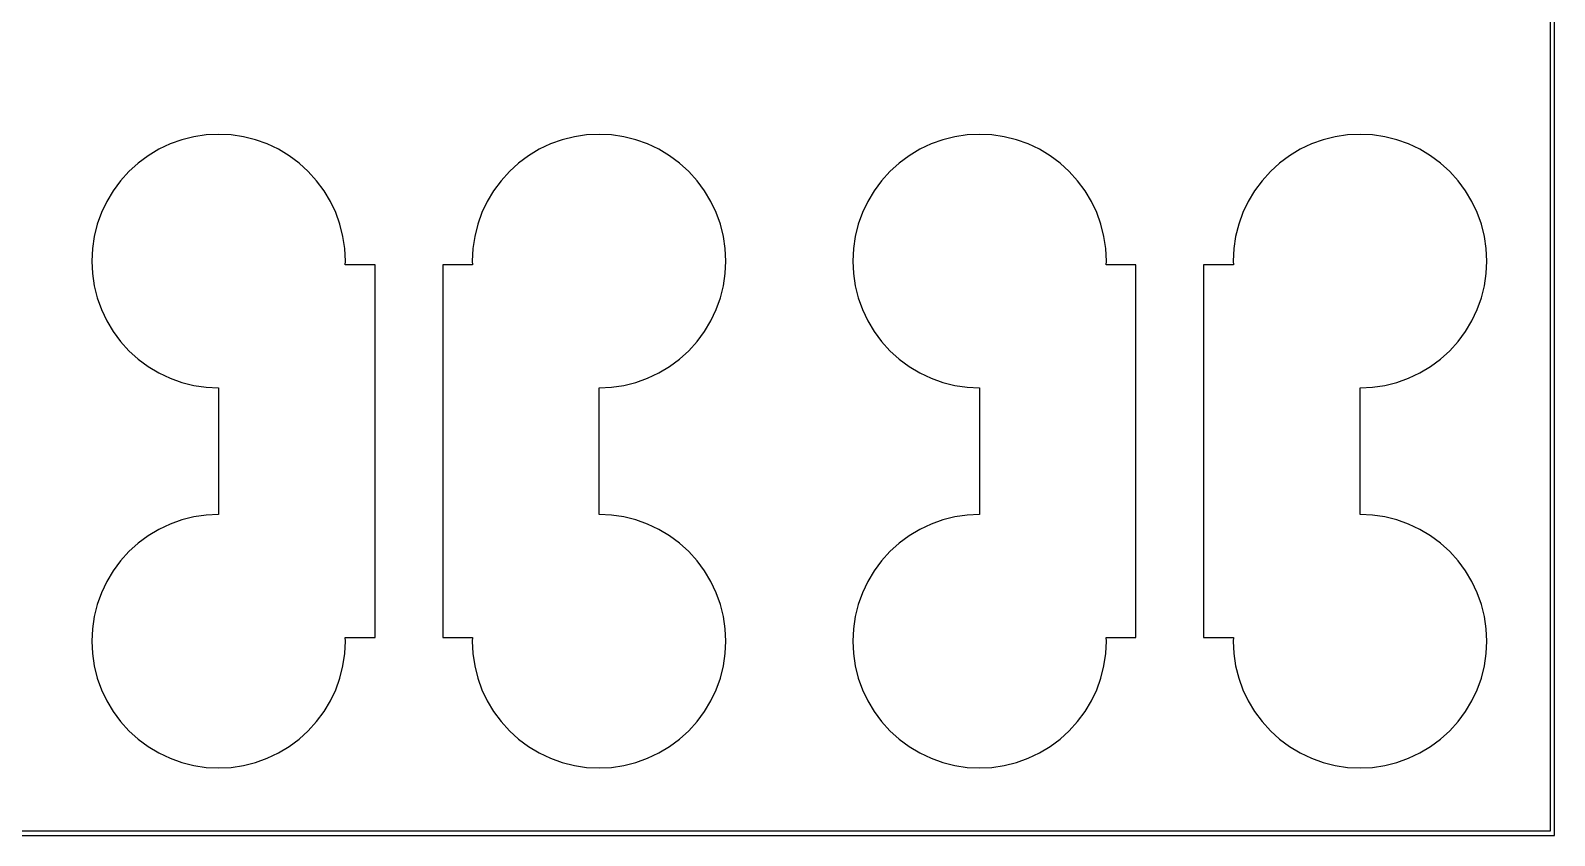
# Model space of a CAD drawing. Extents: x 0 to 72, y 0 to 108.
# Drawn here: x 54.03 to 72.05, y -0.05 to 9.48 of the extents above; entities that cross this region are included whole.
import ezdxf

# ---------------------------------------------------------------- set-up
doc = ezdxf.new("R2010")
doc.units = 0

msp = doc.modelspace()

# ---------------------------------------------------------------- linework, layer by layer
for p, q in [((72, 108), (72, 0)), ((72.05, -0.04999), (72.05, 108.05)), ((55.676, 8.13582), (55.5429, 8.07288)), ((55.8146, 8.18541), (55.676, 8.13582)), ((55.9574, 8.22118), (55.8146, 8.18541)), ((56.103, 8.24277), (55.9574, 8.22118)), ((56.25, 8.25), (56.103, 8.24277)), ((56.397, 8.24277), (56.25, 8.25)), ((56.5426, 8.22118), (56.397, 8.24277)), ((56.6854, 8.18541), (56.5426, 8.22118)), ((56.824, 8.13582), (56.6854, 8.18541)), ((56.9571, 8.07288), (56.824, 8.13582)), ((60.176, 8.13582), (60.0429, 8.07288)), ((60.3146, 8.18541), (60.176, 8.13582)), ((60.4574, 8.22118), (60.3146, 8.18541)), ((60.603, 8.24277), (60.4574, 8.22118)), ((60.75, 8.25), (60.603, 8.24277)), ((60.897, 8.24277), (60.75, 8.25)), ((61.0426, 8.22118), (60.897, 8.24277)), ((61.1854, 8.18541), (61.0426, 8.22118)), ((61.324, 8.13582), (61.1854, 8.18541)), ((61.4571, 8.07288), (61.324, 8.13582)), ((64.676, 8.13582), (64.5429, 8.07288)), ((64.8146, 8.18541), (64.676, 8.13582)), ((64.9574, 8.22118), (64.8146, 8.18541)), ((65.103, 8.24277), (64.9574, 8.22118)), ((65.25, 8.25), (65.103, 8.24277)), ((65.397, 8.24277), (65.25, 8.25)), ((65.5426, 8.22118), (65.397, 8.24277)), ((65.6854, 8.18541), (65.5426, 8.22118)), ((65.824, 8.13582), (65.6854, 8.18541)), ((65.9571, 8.07288), (65.824, 8.13582)), ((69.176, 8.13582), (69.0429, 8.07288)), ((69.3146, 8.18541), (69.176, 8.13582)), ((69.4574, 8.22118), (69.3146, 8.18541)), ((69.603, 8.24277), (69.4574, 8.22118)), ((69.75, 8.25), (69.603, 8.24277)), ((69.897, 8.24277), (69.75, 8.25)), ((70.0426, 8.22118), (69.897, 8.24277)), ((70.1854, 8.18541), (70.0426, 8.22118)), ((70.324, 8.13582), (70.1854, 8.18541)), ((70.4571, 8.07288), (70.324, 8.13582)), ((55.4167, 7.99719), (55.2984, 7.90952)), ((55.5429, 8.07288), (55.4167, 7.99719)), ((57.0834, 7.99719), (56.9571, 8.07288)), ((57.2016, 7.90952), (57.0834, 7.99719)), ((59.9166, 7.99719), (59.7984, 7.90952)), ((60.0429, 8.07288), (59.9166, 7.99719)), ((61.5833, 7.99719), (61.4571, 8.07288)), ((61.7016, 7.90952), (61.5833, 7.99719)), ((64.4167, 7.99719), (64.2984, 7.90952)), ((64.5429, 8.07288), (64.4167, 7.99719)), ((66.0834, 7.99719), (65.9571, 8.07288)), ((66.2016, 7.90952), (66.0834, 7.99719)), ((68.9166, 7.99719), (68.7984, 7.90952)), ((69.0429, 8.07288), (68.9166, 7.99719)), ((70.5833, 7.99719), (70.4571, 8.07288)), ((70.7016, 7.90952), (70.5833, 7.99719)), ((55.1893, 7.81065), (55.0905, 7.70158)), ((55.2984, 7.90952), (55.1893, 7.81065)), ((57.3107, 7.81065), (57.2016, 7.90952)), ((57.4095, 7.70158), (57.3107, 7.81065)), ((59.6893, 7.81065), (59.5905, 7.70158)), ((59.7984, 7.90952), (59.6893, 7.81065)), ((61.8107, 7.81065), (61.7016, 7.90952)), ((61.9095, 7.70158), (61.8107, 7.81065)), ((64.1893, 7.81065), (64.0905, 7.70158)), ((64.2984, 7.90952), (64.1893, 7.81065)), ((66.3107, 7.81065), (66.2016, 7.90952)), ((66.4095, 7.70158), (66.3107, 7.81065)), ((68.6893, 7.81065), (68.5905, 7.70158)), ((68.7984, 7.90952), (68.6893, 7.81065)), ((70.8107, 7.81065), (70.7016, 7.90952)), ((70.9095, 7.70158), (70.8107, 7.81065)), ((55.0028, 7.58334), (54.9271, 7.45709)), ((55.0905, 7.70158), (55.0028, 7.58334)), ((57.4972, 7.58334), (57.4095, 7.70158)), ((57.5729, 7.45709), (57.4972, 7.58334)), ((59.5028, 7.58334), (59.4271, 7.45709)), ((59.5905, 7.70158), (59.5028, 7.58334)), ((61.9972, 7.58334), (61.9095, 7.70158)), ((62.0729, 7.45709), (61.9972, 7.58334)), ((64.0028, 7.58334), (63.9271, 7.45709)), ((64.0905, 7.70158), (64.0028, 7.58334)), ((66.4972, 7.58334), (66.4095, 7.70158)), ((66.5729, 7.45709), (66.4972, 7.58334)), ((68.5028, 7.58334), (68.4271, 7.45709)), ((68.5905, 7.70158), (68.5028, 7.58334)), ((70.9972, 7.58334), (70.9095, 7.70158)), ((71.0729, 7.45709), (70.9972, 7.58334)), ((54.9271, 7.45709), (54.8642, 7.32402)), ((57.6358, 7.32402), (57.5729, 7.45709)), ((59.4271, 7.45709), (59.3642, 7.32402)), ((62.1358, 7.32402), (62.0729, 7.45709)), ((63.9271, 7.45709), (63.8642, 7.32402)), ((66.6358, 7.32402), (66.5729, 7.45709)), ((68.4271, 7.45709), (68.3642, 7.32402)), ((71.1358, 7.32402), (71.0729, 7.45709)), ((54.8642, 7.32402), (54.8146, 7.18542)), ((57.6854, 7.18542), (57.6358, 7.32402)), ((59.3642, 7.32402), (59.3146, 7.18542)), ((62.1854, 7.18542), (62.1358, 7.32402)), ((63.8642, 7.32402), (63.8146, 7.18542)), ((66.6854, 7.18542), (66.6358, 7.32402)), ((68.3642, 7.32402), (68.3146, 7.18542)), ((71.1854, 7.18542), (71.1358, 7.32402)), ((54.7788, 7.04263), (54.7572, 6.89702)), ((54.8146, 7.18542), (54.7788, 7.04263)), ((57.7212, 7.04263), (57.6854, 7.18542)), ((57.7428, 6.89702), (57.7212, 7.04263)), ((59.2788, 7.04263), (59.2572, 6.89702)), ((59.3146, 7.18542), (59.2788, 7.04263)), ((62.2212, 7.04263), (62.1854, 7.18542)), ((62.2428, 6.89702), (62.2212, 7.04263)), ((63.7788, 7.04263), (63.7572, 6.89702)), ((63.8146, 7.18542), (63.7788, 7.04263)), ((66.7212, 7.04263), (66.6854, 7.18542)), ((66.7428, 6.89702), (66.7212, 7.04263)), ((68.2788, 7.04263), (68.2572, 6.89702)), ((68.3146, 7.18542), (68.2788, 7.04263)), ((71.2212, 7.04263), (71.1854, 7.18542)), ((71.2428, 6.89702), (71.2212, 7.04263)), ((54.7572, 6.89702), (54.75, 6.75)), ((57.75, 6.75), (57.7428, 6.89702)), ((59.2572, 6.89702), (59.25, 6.75)), ((62.25, 6.75), (62.2428, 6.89702)), ((63.7572, 6.89702), (63.75, 6.75)), ((66.75, 6.75), (66.7428, 6.89702)), ((68.2572, 6.89702), (68.25, 6.75)), ((71.25, 6.75), (71.2428, 6.89702)), ((54.75, 6.75), (54.7572, 6.60297)), ((57.7478, 6.70499), (57.75, 6.75)), ((58.1, 6.70499), (57.7478, 6.70499)), ((58.1, 2.29501), (58.1, 6.70499)), ((59.2522, 6.70499), (58.9, 6.70499)), ((58.9, 6.70499), (58.9, 2.29501)), ((59.25, 6.75), (59.2522, 6.70499)), ((62.2428, 6.60297), (62.25, 6.75)), ((63.75, 6.75), (63.7572, 6.60297)), ((66.7478, 6.70499), (66.75, 6.75)), ((67.1, 6.70499), (66.7478, 6.70499)), ((67.1, 2.29501), (67.1, 6.70499)), ((68.2522, 6.70499), (67.9, 6.70499)), ((67.9, 6.70499), (67.9, 2.29501)), ((68.25, 6.75), (68.2522, 6.70499)), ((71.2428, 6.60297), (71.25, 6.75)), ((54.7572, 6.60297), (54.7788, 6.45735)), ((62.2212, 6.45735), (62.2428, 6.60297)), ((63.7572, 6.60297), (63.7788, 6.45735)), ((71.2212, 6.45735), (71.2428, 6.60297)), ((54.7788, 6.45735), (54.8146, 6.31456)), ((54.8146, 6.31456), (54.8642, 6.17596)), ((62.1358, 6.17596), (62.1854, 6.31456)), ((62.1854, 6.31456), (62.2212, 6.45735)), ((63.7788, 6.45735), (63.8146, 6.31456)), ((63.8146, 6.31456), (63.8642, 6.17596)), ((71.1358, 6.17596), (71.1854, 6.31456)), ((71.1854, 6.31456), (71.2212, 6.45735)), ((54.8642, 6.17596), (54.9271, 6.04289)), ((62.0729, 6.04289), (62.1358, 6.17596)), ((63.8642, 6.17596), (63.9271, 6.04289)), ((71.0729, 6.04289), (71.1358, 6.17596)), ((54.9271, 6.04289), (55.0028, 5.91664)), ((61.9972, 5.91664), (62.0729, 6.04289)), ((63.9271, 6.04289), (64.0028, 5.91664)), ((70.9972, 5.91664), (71.0729, 6.04289)), ((55.0028, 5.91664), (55.0905, 5.7984)), ((55.0905, 5.7984), (55.1893, 5.68933)), ((61.8107, 5.68933), (61.9095, 5.7984)), ((61.9095, 5.7984), (61.9972, 5.91664)), ((64.0028, 5.91664), (64.0905, 5.7984)), ((64.0905, 5.7984), (64.1893, 5.68933)), ((70.8107, 5.68933), (70.9095, 5.7984)), ((70.9095, 5.7984), (70.9972, 5.91664)), ((55.1893, 5.68933), (55.2984, 5.59047)), ((55.2984, 5.59047), (55.4167, 5.50279)), ((61.5833, 5.50279), (61.7016, 5.59047)), ((61.7016, 5.59047), (61.8107, 5.68933)), ((64.1893, 5.68933), (64.2984, 5.59047)), ((64.2984, 5.59047), (64.4167, 5.50279)), ((70.5833, 5.50279), (70.7016, 5.59047)), ((70.7016, 5.59047), (70.8107, 5.68933)), ((55.4167, 5.50279), (55.5429, 5.42711)), ((55.5429, 5.42711), (55.676, 5.36417)), ((61.324, 5.36417), (61.4571, 5.42711)), ((61.4571, 5.42711), (61.5833, 5.50279)), ((64.4167, 5.50279), (64.5429, 5.42711)), ((64.5429, 5.42711), (64.676, 5.36417)), ((70.324, 5.36417), (70.4571, 5.42711)), ((70.4571, 5.42711), (70.5833, 5.50279)), ((55.676, 5.36417), (55.8146, 5.31458)), ((55.8146, 5.31458), (55.9574, 5.27881)), ((55.9574, 5.27881), (56.103, 5.25722)), ((56.103, 5.25722), (56.25, 5.25)), ((56.25, 5.25), (56.25, 3.75)), ((60.75, 5.25), (60.897, 5.25722)), ((60.75, 3.75), (60.75, 5.25)), ((60.897, 5.25722), (61.0426, 5.27881)), ((61.0426, 5.27881), (61.1854, 5.31458)), ((61.1854, 5.31458), (61.324, 5.36417)), ((64.676, 5.36417), (64.8146, 5.31458)), ((64.8146, 5.31458), (64.9574, 5.27881)), ((64.9574, 5.27881), (65.103, 5.25722)), ((65.103, 5.25722), (65.25, 5.25)), ((65.25, 5.25), (65.25, 3.75)), ((69.75, 5.25), (69.897, 5.25722)), ((69.75, 3.75), (69.75, 5.25)), ((69.897, 5.25722), (70.0426, 5.27881)), ((70.0426, 5.27881), (70.1854, 5.31458)), ((70.1854, 5.31458), (70.324, 5.36417)), ((55.676, 3.63583), (55.5429, 3.57289)), ((55.8146, 3.68542), (55.676, 3.63583)), ((55.9574, 3.72119), (55.8146, 3.68542)), ((56.103, 3.74278), (55.9574, 3.72119)), ((56.25, 3.75), (56.103, 3.74278)), ((60.897, 3.74278), (60.75, 3.75)), ((61.0426, 3.72119), (60.897, 3.74278)), ((61.1854, 3.68542), (61.0426, 3.72119)), ((61.324, 3.63583), (61.1854, 3.68542)), ((61.4571, 3.57289), (61.324, 3.63583)), ((64.676, 3.63583), (64.5429, 3.57289)), ((64.8146, 3.68542), (64.676, 3.63583)), ((64.9574, 3.72119), (64.8146, 3.68542)), ((65.103, 3.74278), (64.9574, 3.72119)), ((65.25, 3.75), (65.103, 3.74278)), ((69.897, 3.74278), (69.75, 3.75)), ((70.0426, 3.72119), (69.897, 3.74278)), ((70.1854, 3.68542), (70.0426, 3.72119)), ((70.324, 3.63583), (70.1854, 3.68542)), ((70.4571, 3.57289), (70.324, 3.63583)), ((55.4167, 3.49721), (55.2984, 3.40953)), ((55.5429, 3.57289), (55.4167, 3.49721)), ((61.5833, 3.49721), (61.4571, 3.57289)), ((61.7016, 3.40953), (61.5833, 3.49721)), ((64.4167, 3.49721), (64.2984, 3.40953)), ((64.5429, 3.57289), (64.4167, 3.49721)), ((70.5833, 3.49721), (70.4571, 3.57289)), ((70.7016, 3.40953), (70.5833, 3.49721)), ((55.1893, 3.31067), (55.0905, 3.2016)), ((55.2984, 3.40953), (55.1893, 3.31067)), ((61.8107, 3.31067), (61.7016, 3.40953)), ((61.9095, 3.2016), (61.8107, 3.31067)), ((64.1893, 3.31067), (64.0905, 3.2016)), ((64.2984, 3.40953), (64.1893, 3.31067)), ((70.8107, 3.31067), (70.7016, 3.40953)), ((70.9095, 3.2016), (70.8107, 3.31067)), ((55.0028, 3.08336), (54.9271, 2.95711)), ((55.0905, 3.2016), (55.0028, 3.08336)), ((61.9972, 3.08336), (61.9095, 3.2016)), ((62.0729, 2.95711), (61.9972, 3.08336)), ((64.0028, 3.08336), (63.9271, 2.95711)), ((64.0905, 3.2016), (64.0028, 3.08336)), ((70.9972, 3.08336), (70.9095, 3.2016)), ((71.0729, 2.95711), (70.9972, 3.08336)), ((54.9271, 2.95711), (54.8642, 2.82404)), ((62.1358, 2.82404), (62.0729, 2.95711)), ((63.9271, 2.95711), (63.8642, 2.82404)), ((71.1358, 2.82404), (71.0729, 2.95711)), ((54.8642, 2.82404), (54.8146, 2.68544)), ((62.1854, 2.68544), (62.1358, 2.82404)), ((63.8642, 2.82404), (63.8146, 2.68544)), ((71.1854, 2.68544), (71.1358, 2.82404)), ((54.7788, 2.54265), (54.7572, 2.39703)), ((54.8146, 2.68544), (54.7788, 2.54265)), ((62.2212, 2.54265), (62.1854, 2.68544)), ((62.2428, 2.39703), (62.2212, 2.54265)), ((63.7788, 2.54265), (63.7572, 2.39703)), ((63.8146, 2.68544), (63.7788, 2.54265)), ((71.2212, 2.54265), (71.1854, 2.68544)), ((71.2428, 2.39703), (71.2212, 2.54265)), ((54.7572, 2.39703), (54.75, 2.25)), ((62.25, 2.25), (62.2428, 2.39703)), ((63.7572, 2.39703), (63.75, 2.25)), ((71.25, 2.25), (71.2428, 2.39703)), ((54.75, 2.25), (54.7572, 2.10298)), ((57.7428, 2.10298), (57.75, 2.25)), ((57.75, 2.25), (57.7478, 2.29501)), ((57.7478, 2.29501), (58.1, 2.29501)), ((58.9, 2.29501), (59.2522, 2.29501)), ((59.2522, 2.29501), (59.25, 2.25)), ((59.25, 2.25), (59.2572, 2.10298)), ((62.2428, 2.10298), (62.25, 2.25)), ((63.75, 2.25), (63.7572, 2.10298)), ((66.7428, 2.10298), (66.75, 2.25)), ((66.75, 2.25), (66.7478, 2.29501)), ((66.7478, 2.29501), (67.1, 2.29501)), ((67.9, 2.29501), (68.2522, 2.29501)), ((68.2522, 2.29501), (68.25, 2.25)), ((68.25, 2.25), (68.2572, 2.10298)), ((71.2428, 2.10298), (71.25, 2.25)), ((54.7572, 2.10298), (54.7788, 1.95737)), ((57.7212, 1.95737), (57.7428, 2.10298)), ((59.2572, 2.10298), (59.2788, 1.95737)), ((62.2212, 1.95737), (62.2428, 2.10298)), ((63.7572, 2.10298), (63.7788, 1.95737)), ((66.7212, 1.95737), (66.7428, 2.10298)), ((68.2572, 2.10298), (68.2788, 1.95737)), ((71.2212, 1.95737), (71.2428, 2.10298)), ((54.7788, 1.95737), (54.8146, 1.81458)), ((54.8146, 1.81458), (54.8642, 1.67598)), ((57.6358, 1.67598), (57.6854, 1.81458)), ((57.6854, 1.81458), (57.7212, 1.95737)), ((59.2788, 1.95737), (59.3146, 1.81458)), ((59.3146, 1.81458), (59.3642, 1.67598)), ((62.1358, 1.67598), (62.1854, 1.81458)), ((62.1854, 1.81458), (62.2212, 1.95737)), ((63.7788, 1.95737), (63.8146, 1.81458)), ((63.8146, 1.81458), (63.8642, 1.67598)), ((66.6358, 1.67598), (66.6854, 1.81458)), ((66.6854, 1.81458), (66.7212, 1.95737)), ((68.2788, 1.95737), (68.3146, 1.81458)), ((68.3146, 1.81458), (68.3642, 1.67598)), ((71.1358, 1.67598), (71.1854, 1.81458)), ((71.1854, 1.81458), (71.2212, 1.95737)), ((54.8642, 1.67598), (54.9271, 1.54291)), ((57.5729, 1.54291), (57.6358, 1.67598)), ((59.3642, 1.67598), (59.4271, 1.54291)), ((62.0729, 1.54291), (62.1358, 1.67598)), ((63.8642, 1.67598), (63.9271, 1.54291)), ((66.5729, 1.54291), (66.6358, 1.67598)), ((68.3642, 1.67598), (68.4271, 1.54291)), ((71.0729, 1.54291), (71.1358, 1.67598)), ((54.9271, 1.54291), (55.0028, 1.41666)), ((57.4972, 1.41666), (57.5729, 1.54291)), ((59.4271, 1.54291), (59.5028, 1.41666)), ((61.9972, 1.41666), (62.0729, 1.54291)), ((63.9271, 1.54291), (64.0028, 1.41666)), ((66.4972, 1.41666), (66.5729, 1.54291)), ((68.4271, 1.54291), (68.5028, 1.41666)), ((70.9972, 1.41666), (71.0729, 1.54291)), ((55.0028, 1.41666), (55.0905, 1.29842)), ((55.0905, 1.29842), (55.1893, 1.18935)), ((57.3107, 1.18935), (57.4095, 1.29842)), ((57.4095, 1.29842), (57.4972, 1.41666)), ((59.5028, 1.41666), (59.5905, 1.29842)), ((59.5905, 1.29842), (59.6893, 1.18935)), ((61.8107, 1.18935), (61.9095, 1.29842)), ((61.9095, 1.29842), (61.9972, 1.41666)), ((64.0028, 1.41666), (64.0905, 1.29842)), ((64.0905, 1.29842), (64.1893, 1.18935)), ((66.3107, 1.18935), (66.4095, 1.29842)), ((66.4095, 1.29842), (66.4972, 1.41666)), ((68.5028, 1.41666), (68.5905, 1.29842)), ((68.5905, 1.29842), (68.6893, 1.18935)), ((70.8107, 1.18935), (70.9095, 1.29842)), ((70.9095, 1.29842), (70.9972, 1.41666)), ((55.1893, 1.18935), (55.2984, 1.09048)), ((55.2984, 1.09048), (55.4167, 1.00281)), ((57.0834, 1.00281), (57.2016, 1.09048)), ((57.2016, 1.09048), (57.3107, 1.18935)), ((59.6893, 1.18935), (59.7984, 1.09048)), ((59.7984, 1.09048), (59.9166, 1.00281)), ((61.5833, 1.00281), (61.7016, 1.09048)), ((61.7016, 1.09048), (61.8107, 1.18935)), ((64.1893, 1.18935), (64.2984, 1.09048)), ((64.2984, 1.09048), (64.4167, 1.00281)), ((66.0834, 1.00281), (66.2016, 1.09048)), ((66.2016, 1.09048), (66.3107, 1.18935)), ((68.6893, 1.18935), (68.7984, 1.09048)), ((68.7984, 1.09048), (68.9166, 1.00281)), ((70.5833, 1.00281), (70.7016, 1.09048)), ((70.7016, 1.09048), (70.8107, 1.18935)), ((55.4167, 1.00281), (55.5429, 0.92712)), ((55.5429, 0.92712), (55.676, 0.86418)), ((56.824, 0.86418), (56.9571, 0.92712)), ((56.9571, 0.92712), (57.0834, 1.00281)), ((59.9166, 1.00281), (60.0429, 0.92712)), ((60.0429, 0.92712), (60.176, 0.86418)), ((61.324, 0.86418), (61.4571, 0.92712)), ((61.4571, 0.92712), (61.5833, 1.00281)), ((64.4167, 1.00281), (64.5429, 0.92712)), ((64.5429, 0.92712), (64.676, 0.86418)), ((65.824, 0.86418), (65.9571, 0.92712)), ((65.9571, 0.92712), (66.0834, 1.00281)), ((68.9166, 1.00281), (69.0429, 0.92712)), ((69.0429, 0.92712), (69.176, 0.86418)), ((70.324, 0.86418), (70.4571, 0.92712)), ((70.4571, 0.92712), (70.5833, 1.00281)), ((55.676, 0.86418), (55.8146, 0.81459)), ((55.8146, 0.81459), (55.9574, 0.77882)), ((55.9574, 0.77882), (56.103, 0.75723)), ((56.103, 0.75723), (56.25, 0.75)), ((56.25, 0.75), (56.397, 0.75723)), ((56.397, 0.75723), (56.5426, 0.77882)), ((56.5426, 0.77882), (56.6854, 0.81459)), ((56.6854, 0.81459), (56.824, 0.86418)), ((60.176, 0.86418), (60.3146, 0.81459)), ((60.3146, 0.81459), (60.4574, 0.77882)), ((60.4574, 0.77882), (60.603, 0.75723)), ((60.603, 0.75723), (60.75, 0.75)), ((60.75, 0.75), (60.897, 0.75723)), ((60.897, 0.75723), (61.0426, 0.77882)), ((61.0426, 0.77882), (61.1854, 0.81459)), ((61.1854, 0.81459), (61.324, 0.86418)), ((64.676, 0.86418), (64.8146, 0.81459)), ((64.8146, 0.81459), (64.9574, 0.77882)), ((64.9574, 0.77882), (65.103, 0.75723)), ((65.103, 0.75723), (65.25, 0.75)), ((65.25, 0.75), (65.397, 0.75723)), ((65.397, 0.75723), (65.5426, 0.77882)), ((65.5426, 0.77882), (65.6854, 0.81459)), ((65.6854, 0.81459), (65.824, 0.86418)), ((69.176, 0.86418), (69.3146, 0.81459)), ((69.3146, 0.81459), (69.4574, 0.77882)), ((69.4574, 0.77882), (69.603, 0.75723)), ((69.603, 0.75723), (69.75, 0.75)), ((69.75, 0.75), (69.897, 0.75723)), ((69.897, 0.75723), (70.0426, 0.77882)), ((70.0426, 0.77882), (70.1854, 0.81459)), ((70.1854, 0.81459), (70.324, 0.86418)), ((72, 0), (0, 0)), ((-0.04999, -0.04999), (72.05, -0.04999))]:
    msp.add_line(p, q)

doc.saveas('drawing.dxf')
